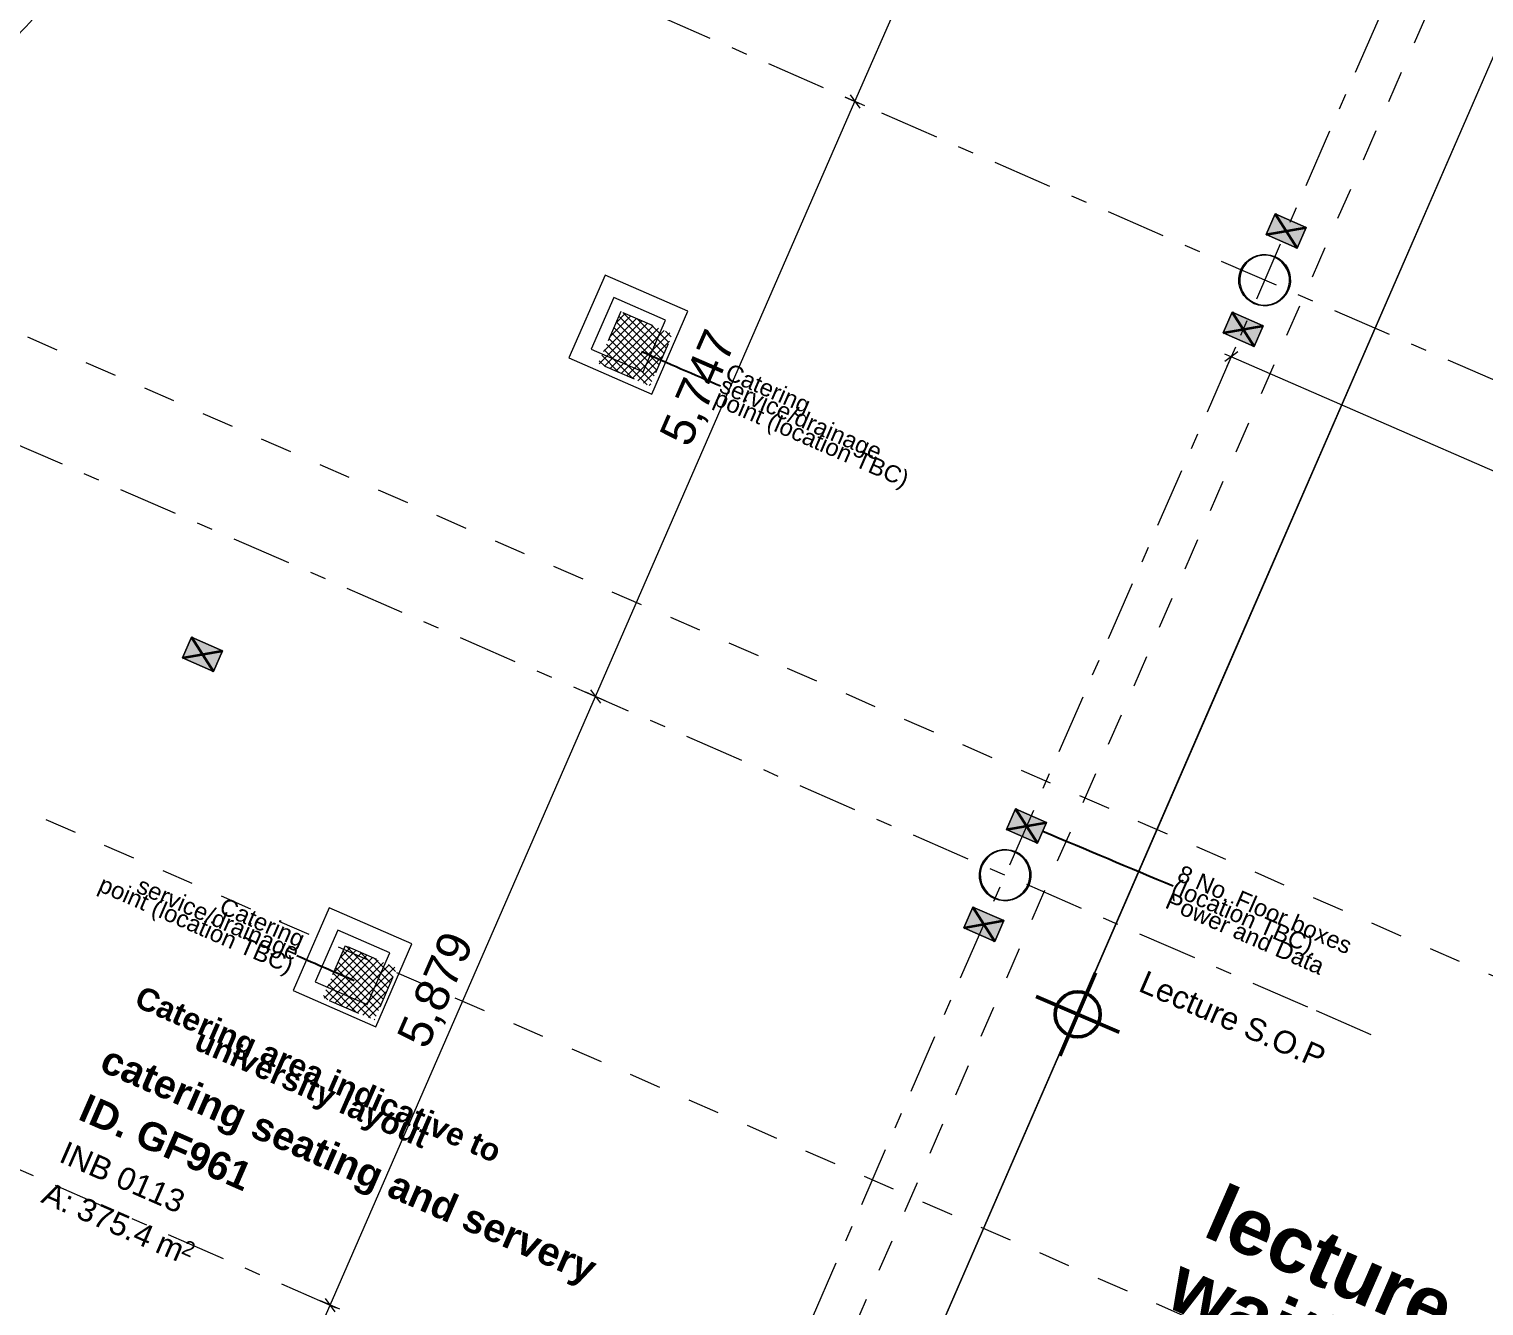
# Model space of a CAD drawing. Header units: millimetres. Extents: x -89663 to 74273, y -103666 to 18539.
# Drawn here: x -36067 to -23187, y -46364 to -35058 of the extents above; entities that cross this region are included whole.
import ezdxf
from ezdxf.enums import TextEntityAlignment as Align

# ---------------------------------------------------------------- set-up
doc = ezdxf.new("R2010")
doc.units = ezdxf.units.MM
doc.header["$MEASUREMENT"] = 0
doc.linetypes.add('Dashed', pattern=[564.444447, 282.222223, -282.222223])
doc.linetypes.add('Double Dashed', pattern=[1093.611073, 529.166651, -211.666656, 141.111112, -211.666656])
for name, color, linetype, lineweight in [('A-20-M_Floor_Slab_Pen_No__1', 7, 'Continuous', 13), ('A-20-M_Floor_Slab_Pen_No__6', 7, 'Continuous', 35), ('A-95-MC_Marker_Section_P2.Marker_Pen_No__1', 7, 'Continuous', 13), ('COLUMN.IFC Import_Pen_No__2', 8, 'Continuous', 15), ('New_A-20-M_Floor_Slab_Pen_No__89', 8, 'Continuous', 20), ('New_A-25-M_Curtain_Wall_Pen_No__1', 7, 'Continuous', 13), ('New_A-95-D_Dim_Grid.Dim_Pen_No__4', 7, 'Continuous', 20), ('New_A-95-P_Drawing_Pen_No__1', 7, 'Continuous', 13), ('New_A-95-P_Text_1_50_GA_Pen_No__1', 7, 'Continuous', 13), ('New_A-95-P_Text_1_50_GA_Pen_No__101', 252, 'Continuous', 15), ('New_A-95-P_Text_1_50_GA_Pen_No__85', 8, 'Continuous', 20), ('New_ArchiCAD Zone Stamps_Pen_No__6', 7, 'Continuous', 35)]:
    doc.layers.add(name, color=color, linetype=linetype, lineweight=lineweight)
for name, color, linetype in [('A-95-MC_Marker_Section_P2.Marker', 7, 'Continuous'), ('COLUMN.IFC Import', 7, 'Continuous'), ('New_A-05-M_Gross_Int_Circulation', 7, 'Continuous'), ('New_A-15-MG_Structural_Grid_Phase_2', 7, 'Continuous'), ('New_A-20-M_Floor_Slab', 7, 'Continuous'), ('New_A-20-M_Hard_Landscape', 7, 'Continuous'), ('New_A-25-M_Curtain_Wall', 7, 'Continuous'), ('New_A-95-D_Dim_Grid.Dim', 7, 'Continuous'), ('New_A-95-P_Drawing', 7, 'Continuous')]:
    doc.layers.add(name, color=color, linetype=linetype)
for name, color, linetype, lineweight, true_color in [('New_A-05-M_Gross_Int_Circulation_Pen_No__74', 7, 'Continuous', 20, 0x606060), ('New_A-15-MG_Structural_Grid_Phase_2_Pen_No__222', 7, 'Continuous', 13, 0x65af33), ('New_A-20-M_Hard_Landscape_Pen_No__53', 7, 'Continuous', 35, 0x444444), ('New_A-25-M_Curtain_Wall_Pen_No__144', 7, 'Continuous', 0, 0xc8c8c8), ('New_A-25-M_Curtain_Wall_Pen_No__165', 7, 'Continuous', 0, 0x006060), ('New_A-25-M_Curtain_Wall_Pen_No__27', 7, 'Continuous', 50, 0x2a2a2a), ('New_A-95-P_Drawing_Pen_No__25', 7, 'Continuous', 50, 0x2a2a2a), ('New_A-95-P_Text_1_50_GA_Pen_No__61', 7, 'Continuous', 20, 0x6a6a6a)]:
    doc.layers.add(name, color=color, linetype=linetype, lineweight=lineweight, true_color=true_color)
doc.styles.add('GENERATED_STYLE_1', font='')
doc.styles.add('GENERATED_STYLE_2', font='')
doc.styles.add('GENERATED_STYLE_3', font='')
doc.styles.add('GENERATED_STYLE_4', font='')
doc.styles.get('GENERATED_STYLE_1').set_extended_font_data('Arial', bold=True)
doc.styles.get('GENERATED_STYLE_2').set_extended_font_data('Swis721 BT', bold=True)
doc.styles.get('GENERATED_STYLE_3').set_extended_font_data('Arial')
doc.styles.get('GENERATED_STYLE_4').set_extended_font_data('Swis721 BT')
doc.dimstyles.new('GENERATED_STYLE__2', dxfattribs={"dimtxt": 300, "dimasz": 95, "dimexe": 0.18, "dimexo": 0, "dimgap": 0.09, "dimtad": 1, "dimdec": 0, "dimzin": 0, "dimdsep": 46, "dimtxsty": 'GENERATED_STYLE_4', "dimblk": 'ARROWHEAD_2', "dimblk1": 'ARROWHEAD_2', "dimblk2": 'ARROWHEAD_2', "dimcen": 0.09, "dimclrd": 7, "dimclre": 7, "dimclrt": 7, "dimadec": 0, "dimazin": 0, "dimtfac": 1, "dimtdec": 4, "dimtmove": 0, "dimatfit": 3, "dimfxl": 1, "dimtolj": 1, "dimtzin": 0, "dimarcsym": 0})
doc.dimstyles.new('GENERATED_STYLE__6', dxfattribs={"dimtxt": 0.18, "dimasz": 182.4, "dimexe": 0.18, "dimexo": 0.0625, "dimgap": 0.09, "dimtad": 0, "dimtih": 1, "dimtoh": 1, "dimdec": 4, "dimzin": 0, "dimdsep": 46, "dimcen": 0.09, "dimadec": 0, "dimazin": 0, "dimtfac": 1, "dimtdec": 4, "dimtmove": 0, "dimatfit": 3, "dimldrblk": 'ARROWHEAD_5', "dimfxl": 1, "dimtolj": 1, "dimtzin": 0, "dimarcsym": 0})
pattern_1 = [(45, (0, 0), (-35.35534, 35.35534), []), (135, (0, 0), (35.35534, 35.35534), [])]

# ---------------------------------------------------------------- blocks, each defined once
blk = doc.blocks.new('catering seating and servery_INB 0113_1_1', base_point=(-33684, -45972))
at = {"layer": 'New_A-05-M_Gross_Int_Circulation_Pen_No__74', "linetype": 'Continuous'}
blk.add_line((-29640, -50330), (-22253, -33346), dxfattribs=at)
blk.add_arc((-12875, -56512), 32205, 132.9939, 173.6055, dxfattribs=at)
at = {"layer": 'New_ArchiCAD Zone Stamps_Pen_No__6'}
for tag, height, style, p in [('ROOM_NAME', 250, 'GENERATED_STYLE_1', (-35356, -44046)), ('zoneNameLine2', 250, 'GENERATED_STYLE_1', (-35544, -44479)), ('ROOM_NUMBER', 200, 'GENERATED_STYLE_3', (-35733, -44899)), ('measuredAreaCode', 200, 'GENERATED_STYLE_3', (-35890, -45259)), ('DUMMY_649', 200, 'GENERATED_STYLE_3', (-35582, -45393)), ('DUMMY_650', 200, 'GENERATED_STYLE_3', (-34953, -45668)), ('DUMMY_651', 133, 'GENERATED_STYLE_3', (-34674, -45774))]:
    blk.add_attdef(tag, text='', height=height, rotation=336.4404, dxfattribs=dict(at, style=style)).set_placement(p, align=Align.TOP_LEFT)
blk = doc.blocks.new('Atrium South_INB 0152_2_1', base_point=(-20962, -37996))
at = {"layer": 'New_A-05-M_Gross_Int_Circulation_Pen_No__74', "linetype": 'Continuous'}
for p, q in [((-22253, -33346), (-25622, -41081)), ((-25622, -41081), (-29651, -50352))]:
    blk.add_line(p, q, dxfattribs=at)
at = {"layer": 'New_ArchiCAD Zone Stamps_Pen_No__6'}
for tag, height, style, p in [('ROOM_NAME', 250, 'GENERATED_STYLE_1', (-21498, -36566)), ('zoneNameLine2', 250, 'GENERATED_STYLE_1', (-21687, -36998)), ('ROOM_NUMBER', 200, 'GENERATED_STYLE_3', (-21875, -37419)), ('measuredAreaCode', 200, 'GENERATED_STYLE_3', (-22032, -37779)), ('DUMMY_649', 200, 'GENERATED_STYLE_3', (-21725, -37913)), ('DUMMY_650', 200, 'GENERATED_STYLE_3', (-21095, -38188)), ('DUMMY_651', 133, 'GENERATED_STYLE_3', (-20816, -38294))]:
    blk.add_attdef(tag, text='', height=height, rotation=336.4404, dxfattribs=dict(at, style=style)).set_placement(p, align=Align.TOP_LEFT)
blk = doc.blocks.new('Mesh_16_1', base_point=(-51572, -58964))
at = {"layer": 'New_A-20-M_Hard_Landscape_Pen_No__53', "linetype": 'Continuous', "flags": 128}
blk.add_lwpolyline([(-51572, -58964), (-45266, -58639, -0.034108), (-45058, -52905, -0.178607), (-35071, -32917), (-26070, -24532), (-21313, -26583), (-17527, -17989), (-18237, -17225), (-11233, -10707), (-10987, -10971), (402, -373), (-98, -155), (17122, 15869), (10988, 18539), (-39259, -28204, 0.179729), (-51322, -52209, 0.048754)], format="xyb", close=True, dxfattribs=at)
blk = doc.blocks.new('Slab_46_1', base_point=(-44734, -52925))
at = {"layer": 'New_A-20-M_Floor_Slab_Pen_No__89', "linetype": 'Continuous', "flags": 128}
blk.add_lwpolyline([(-44734, -52925), (-44734, -52925, -0.179811), (-34721, -33028), (-34722, -33027), (-25960, -24873), (-20982, -27044), (-17010, -17935), (-17703, -17189), (-11223, -11159), (-10853, -11556), (-2919, -4173), (921, -600), (3259, -1619), (2636, -2196), (2144, -3324), (-4596, -18783), (-10337, -31948), (-13252, -30677), (-20095, -46371, -0.415568), (-30017, -50196), (-38342, -69288, -0.234037), (-41521, -64901, -0.022084), (-42147, -60901), (-44896, -59707, -0.043731)], format="xyb", close=True, dxfattribs=at)
blk = doc.blocks.new('Curtain Wall_6_1')
at = {"layer": 'New_A-25-M_Curtain_Wall_Pen_No__144', "linetype": 'Continuous'}
for points in [[(-35138, -32553), (-35174, -32588), (-34831, -32940), (-34795, -32905)], [(-36233, -33618), (-36268, -33653), (-35917, -33998), (-35882, -33962)], [(-37282, -34738), (-37315, -34775), (-36948, -35103), (-36915, -35066)], [(-38277, -35907), (-38309, -35945), (-37927, -36255), (-37895, -36216)], [(-39216, -37121), (-39246, -37161), (-38850, -37452), (-38820, -37412)], [(-40097, -38378), (-40125, -38419), (-39715, -38692), (-39688, -38650)], [(-40918, -39675), (-40944, -39718), (-40522, -39970), (-40496, -39928)], [(-41677, -41009), (-41700, -41053), (-41267, -41286), (-41243, -41242)], [(-42372, -42377), (-42393, -42423), (-41949, -42635), (-41928, -42590)], [(-43002, -43777), (-43021, -43823), (-42567, -44014), (-42548, -43968)], [(-43565, -45205), (-43582, -45252), (-43120, -45421), (-43103, -45374)], [(-44060, -46658), (-44075, -46705), (-43606, -46853), (-43591, -46805)], [(-44486, -48132), (-44499, -48181), (-44023, -48306), (-44011, -48257)], [(-44843, -49625), (-44853, -49674), (-44372, -49777), (-44362, -49728)], [(-45129, -51133), (-45137, -51183), (-44651, -51262), (-44643, -51213)], [(-45343, -52653), (-45349, -52702), (-44860, -52760), (-44854, -52710)], [(-45478, -54086), (-45483, -54136), (-44993, -54182), (-44989, -54132)]]:
    blk.add_hatch(color=256, dxfattribs=at).paths.add_polyline_path(points)
at = {"layer": 'New_A-25-M_Curtain_Wall_Pen_No__165', "linetype": 'Continuous', "lineweight": 0, "true_color": 0x001818}
for points in [[(-34954, -32792), (-36029, -33838), (-36006, -33861), (-34932, -32815)], [(-36043, -33853), (-37068, -34949), (-37044, -34971), (-36020, -33875)], [(-37082, -34964), (-38053, -36107), (-38029, -36128), (-37057, -34985)], [(-38066, -36123), (-38983, -37310), (-38958, -37330), (-38041, -36143)], [(-38995, -37327), (-39855, -38556), (-39829, -38574), (-38969, -37345)], [(-39867, -38573), (-40668, -39842), (-40641, -39859), (-39840, -38590)], [(-40679, -39859), (-41419, -41164), (-41391, -41180), (-40651, -39875)], [(-41429, -41182), (-42107, -42520), (-42079, -42535), (-41400, -41197)], [(-42116, -42539), (-42730, -43907), (-42701, -43920), (-42087, -42552)], [(-42739, -43926), (-43288, -45322), (-43258, -45334), (-42709, -43938)], [(-43295, -45342), (-43778, -46762), (-43748, -46772), (-43265, -45352)], [(-43784, -46781), (-44200, -48223), (-44169, -48232), (-43753, -46790)], [(-44205, -48243), (-44552, -49702), (-44521, -49709), (-44174, -48250)], [(-44557, -49722), (-44835, -51196), (-44803, -51202), (-44525, -49728)], [(-44838, -51217), (-45047, -52702), (-45015, -52707), (-44806, -51221)], [(-45049, -52723), (-45181, -54129), (-45149, -54132), (-45017, -52726)]]:
    blk.add_hatch(color=168, dxfattribs=at).paths.add_polyline_path(points)
at = {"layer": 'New_A-25-M_Curtain_Wall_Pen_No__1', "linetype": 'Continuous'}
for p, q in [((-34954, -32792), (-36029, -33838)), ((-36006, -33861), (-34932, -32815)), ((-34932, -32815), (-34954, -32792)), ((-36043, -33853), (-37068, -34949)), ((-36020, -33875), (-36043, -33853)), ((-36029, -33838), (-36006, -33861)), ((-37044, -34971), (-36020, -33875)), ((-37082, -34964), (-38053, -36107)), ((-38029, -36128), (-37057, -34985)), ((-37057, -34985), (-37082, -34964)), ((-37068, -34949), (-37044, -34971)), ((-38066, -36123), (-38983, -37310)), ((-38958, -37330), (-38041, -36143)), ((-38041, -36143), (-38066, -36123)), ((-38053, -36107), (-38029, -36128)), ((-38995, -37327), (-39855, -38556)), ((-39829, -38574), (-38969, -37345)), ((-38969, -37345), (-38995, -37327)), ((-38983, -37310), (-38958, -37330)), ((-39867, -38573), (-40668, -39842)), ((-40641, -39859), (-39840, -38590)), ((-39840, -38590), (-39867, -38573)), ((-39855, -38556), (-39829, -38574)), ((-40679, -39859), (-41419, -41164)), ((-41391, -41180), (-40651, -39875)), ((-40651, -39875), (-40679, -39859)), ((-40668, -39842), (-40641, -39859)), ((-41429, -41182), (-42107, -42520)), ((-42079, -42535), (-41400, -41197)), ((-41400, -41197), (-41429, -41182)), ((-41419, -41164), (-41391, -41180)), ((-42116, -42539), (-42730, -43907)), ((-42701, -43920), (-42087, -42552)), ((-42087, -42552), (-42116, -42539)), ((-42107, -42520), (-42079, -42535)), ((-42730, -43907), (-42701, -43920)), ((-42739, -43926), (-43288, -45322)), ((-43258, -45334), (-42709, -43938)), ((-42709, -43938), (-42739, -43926)), ((-43288, -45322), (-43258, -45334)), ((-43295, -45342), (-43778, -46762)), ((-43748, -46772), (-43265, -45352)), ((-43265, -45352), (-43295, -45342)), ((-43784, -46781), (-44200, -48223)), ((-44169, -48232), (-43753, -46790)), ((-43753, -46790), (-43784, -46781)), ((-43778, -46762), (-43748, -46772)), ((-44205, -48243), (-44552, -49702)), ((-44521, -49709), (-44174, -48250)), ((-44174, -48250), (-44205, -48243)), ((-44200, -48223), (-44169, -48232)), ((-44552, -49702), (-44521, -49709)), ((-44557, -49722), (-44835, -51196)), ((-44803, -51202), (-44525, -49728)), ((-44525, -49728), (-44557, -49722)), ((-44838, -51217), (-45047, -52702)), ((-45015, -52707), (-44806, -51221)), ((-44806, -51221), (-44838, -51217)), ((-44835, -51196), (-44803, -51202)), ((-45049, -52723), (-45181, -54129)), ((-45149, -54132), (-45017, -52726)), ((-45017, -52726), (-45049, -52723)), ((-45047, -52702), (-45015, -52707)), ((-45181, -54129), (-45149, -54132))]:
    blk.add_line(p, q, dxfattribs=at)
at = {"layer": 'New_A-25-M_Curtain_Wall_Pen_No__27', "linetype": 'Continuous'}
for p, q in [((-35138, -32553), (-35174, -32588)), ((-34795, -32905), (-35138, -32553)), ((-35174, -32588), (-34831, -32940)), ((-34831, -32940), (-34795, -32905)), ((-36233, -33618), (-36268, -33653)), ((-36268, -33653), (-35917, -33998)), ((-35882, -33962), (-36233, -33618)), ((-35917, -33998), (-35882, -33962)), ((-37282, -34738), (-37315, -34775)), ((-36915, -35066), (-37282, -34738)), ((-37315, -34775), (-36948, -35103)), ((-36948, -35103), (-36915, -35066)), ((-38277, -35907), (-38309, -35945)), ((-37895, -36216), (-38277, -35907)), ((-38309, -35945), (-37927, -36255)), ((-37927, -36255), (-37895, -36216)), ((-39216, -37121), (-39246, -37161)), ((-39246, -37161), (-38850, -37452)), ((-38820, -37412), (-39216, -37121)), ((-38850, -37452), (-38820, -37412)), ((-40097, -38378), (-40125, -38419)), ((-39688, -38650), (-40097, -38378)), ((-40125, -38419), (-39715, -38692)), ((-39715, -38692), (-39688, -38650)), ((-40918, -39675), (-40944, -39718)), ((-40944, -39718), (-40522, -39970)), ((-40496, -39928), (-40918, -39675)), ((-40522, -39970), (-40496, -39928)), ((-41677, -41009), (-41700, -41053)), ((-41700, -41053), (-41267, -41286)), ((-41243, -41242), (-41677, -41009)), ((-41267, -41286), (-41243, -41242)), ((-42372, -42377), (-42393, -42423)), ((-42393, -42423), (-41949, -42635)), ((-41928, -42590), (-42372, -42377)), ((-41949, -42635), (-41928, -42590)), ((-43002, -43777), (-43021, -43823)), ((-42548, -43968), (-43002, -43777)), ((-43021, -43823), (-42567, -44014)), ((-42567, -44014), (-42548, -43968)), ((-43565, -45205), (-43582, -45252)), ((-43103, -45374), (-43565, -45205)), ((-43582, -45252), (-43120, -45421)), ((-43120, -45421), (-43103, -45374)), ((-44060, -46658), (-44075, -46705)), ((-44075, -46705), (-43606, -46853)), ((-43591, -46805), (-44060, -46658)), ((-43606, -46853), (-43591, -46805)), ((-44486, -48132), (-44499, -48181)), ((-44011, -48257), (-44486, -48132)), ((-44499, -48181), (-44023, -48306)), ((-44023, -48306), (-44011, -48257)), ((-44843, -49625), (-44853, -49674)), ((-44853, -49674), (-44372, -49777)), ((-44362, -49728), (-44843, -49625)), ((-44372, -49777), (-44362, -49728)), ((-45129, -51133), (-45137, -51183)), ((-45137, -51183), (-44651, -51262)), ((-44643, -51213), (-45129, -51133)), ((-44651, -51262), (-44643, -51213)), ((-45343, -52653), (-45349, -52702)), ((-44854, -52710), (-45343, -52653)), ((-45349, -52702), (-44860, -52760)), ((-44860, -52760), (-44854, -52710)), ((-45478, -54086), (-45483, -54136)), ((-44989, -54132), (-45478, -54086)), ((-45483, -54136), (-44993, -54182)), ((-44993, -54182), (-44989, -54132))]:
    blk.add_line(p, q, dxfattribs=at)
blk = doc.blocks.new('Standard grid marker_4')
at = {"layer": 'New_A-15-MG_Structural_Grid_Phase_2_Pen_No__222', "linetype": 'Double Dashed'}
blk.add_line((705, 0), (20649, 0), dxfattribs=at)
at = {"layer": 'New_A-15-MG_Structural_Grid_Phase_2_Pen_No__222', "style": 'GENERATED_STYLE_4'}
blk.add_attdef('AC_MarkerText_1', text='', height=350, rotation=360, dxfattribs=at).set_placement((-500, 34), align=Align.MIDDLE_CENTER)
blk = doc.blocks.new('Standard grid marker_5')
at = {"layer": 'New_A-15-MG_Structural_Grid_Phase_2_Pen_No__222', "linetype": 'Double Dashed'}
for p, q in [((705, 0), (17720, 0)), ((17720, 0), (18425, 0))]:
    blk.add_line(p, q, dxfattribs=at)
at = {"layer": 'New_A-15-MG_Structural_Grid_Phase_2_Pen_No__222', "style": 'GENERATED_STYLE_4'}
blk.add_attdef('AC_MarkerText_1', text='', height=350, rotation=360, dxfattribs=at).set_placement((-500, 43), align=Align.MIDDLE_CENTER)
blk = doc.blocks.new('Standard grid marker_22')
at = {"layer": 'New_A-15-MG_Structural_Grid_Phase_2_Pen_No__222', "linetype": 'Double Dashed'}
blk.add_arc((0, 0), 31507, 0, 43.0295, dxfattribs=at)
blk = doc.blocks.new('Column 137')
at = {"layer": 'COLUMN.IFC Import_Pen_No__2', "linetype": 'Continuous'}
for p, q in [((-197.887, 114.25), (-175.041, 146.877)), ((-168.913, 141.735), (-190.959, 110.25)), ((-175.041, 146.877), (-146.877, 175.041)), ((-141.735, 168.913), (-168.913, 141.735)), ((-146.877, 175.041), (-114.25, 197.887)), ((-110.25, 190.959), (-141.735, 168.913)), ((-114.25, 197.887), (-78.152, 214.72)), ((-75.415, 207.202), (-110.25, 190.959)), ((-78.152, 214.72), (-39.679, 225.029)), ((-38.289, 217.15), (-75.415, 207.202)), ((-39.679, 225.029), (0, 228.5)), ((0, 220.5), (-38.289, 217.15)), ((0, 228.5), (39.679, 225.029)), ((38.289, 217.15), (0, 220.5)), ((75.415, 207.202), (38.289, 217.15)), ((39.679, 225.029), (78.152, 214.72)), ((110.25, 190.959), (75.415, 207.202)), ((78.152, 214.72), (114.25, 197.887)), ((141.735, 168.913), (110.25, 190.959)), ((114.25, 197.887), (146.877, 175.041)), ((168.913, 141.735), (141.735, 168.913)), ((146.877, 175.041), (175.041, 146.877)), ((190.959, 110.25), (168.913, 141.735)), ((175.041, 146.877), (197.887, 114.25)), ((-228.5, 0), (-225.029, 39.679)), ((-225.029, 39.679), (-214.72, 78.152)), ((-217.15, 38.289), (-220.5, 0)), ((-207.202, 75.415), (-217.15, 38.289)), ((-214.72, 78.152), (-197.887, 114.25)), ((-190.959, 110.25), (-207.202, 75.415)), ((207.202, 75.415), (190.959, 110.25)), ((197.887, 114.25), (214.72, 78.152)), ((217.15, 38.289), (207.202, 75.415)), ((214.72, 78.152), (225.029, 39.679)), ((220.5, 0), (217.15, 38.289)), ((217.15, -38.289), (220.5, 0)), ((225.029, 39.679), (228.5, 0)), ((228.5, 0), (225.029, -39.679)), ((-225.029, -39.679), (-228.5, 0)), ((-214.72, -78.152), (-225.029, -39.679)), ((-220.5, 0), (-217.15, -38.289)), ((-217.15, -38.289), (-207.202, -75.415)), ((-197.887, -114.25), (-214.72, -78.152)), ((-207.202, -75.415), (-190.959, -110.25)), ((-175.041, -146.877), (-197.887, -114.25)), ((-190.959, -110.25), (-168.913, -141.735)), ((168.913, -141.735), (190.959, -110.25)), ((197.887, -114.25), (175.041, -146.877)), ((190.959, -110.25), (207.202, -75.415)), ((214.72, -78.152), (197.887, -114.25)), ((207.202, -75.415), (217.15, -38.289)), ((225.029, -39.679), (214.72, -78.152)), ((-146.877, -175.041), (-175.041, -146.877)), ((-168.913, -141.735), (-141.735, -168.913)), ((-114.25, -197.887), (-146.877, -175.041)), ((-141.735, -168.913), (-110.25, -190.959)), ((-78.152, -214.72), (-114.25, -197.887)), ((-110.25, -190.959), (-75.415, -207.202)), ((-39.679, -225.029), (-78.152, -214.72)), ((-75.415, -207.202), (-38.289, -217.15)), ((0, -228.5), (-39.679, -225.029)), ((-38.289, -217.15), (0, -220.5)), ((0, -220.5), (38.289, -217.15)), ((39.679, -225.029), (0, -228.5)), ((38.289, -217.15), (75.415, -207.202)), ((78.152, -214.72), (39.679, -225.029)), ((75.415, -207.202), (110.25, -190.959)), ((114.25, -197.887), (78.152, -214.72)), ((110.25, -190.959), (141.735, -168.913)), ((146.877, -175.041), (114.25, -197.887)), ((141.735, -168.913), (168.913, -141.735)), ((175.041, -146.877), (146.877, -175.041))]:
    blk.add_line(p, q, dxfattribs=at)
blk = doc.blocks.new('Column 166')
at = {"layer": 'COLUMN.IFC Import_Pen_No__2', "linetype": 'Continuous'}
for p, q in [((-197.887, 114.25), (-175.041, 146.877)), ((-168.913, 141.735), (-190.959, 110.25)), ((-175.041, 146.877), (-146.877, 175.041)), ((-141.735, 168.913), (-168.913, 141.735)), ((-146.877, 175.041), (-114.25, 197.887)), ((-110.25, 190.959), (-141.735, 168.913)), ((-114.25, 197.887), (-78.152, 214.72)), ((-75.415, 207.202), (-110.25, 190.959)), ((-78.152, 214.72), (-39.679, 225.029)), ((-38.289, 217.15), (-75.415, 207.202)), ((-39.679, 225.029), (0, 228.5)), ((0, 220.5), (-38.289, 217.15)), ((0, 228.5), (39.679, 225.029)), ((38.289, 217.15), (0, 220.5)), ((75.415, 207.202), (38.289, 217.15)), ((39.679, 225.029), (78.152, 214.72)), ((110.25, 190.959), (75.415, 207.202)), ((78.152, 214.72), (114.25, 197.887)), ((141.735, 168.913), (110.25, 190.959)), ((114.25, 197.887), (146.877, 175.041)), ((168.913, 141.735), (141.735, 168.913)), ((146.877, 175.041), (175.041, 146.877)), ((190.959, 110.25), (168.913, 141.735)), ((175.041, 146.877), (197.887, 114.25)), ((-228.5, 0), (-225.029, 39.679)), ((-225.029, 39.679), (-214.72, 78.152)), ((-217.15, 38.289), (-220.5, 0)), ((-207.202, 75.415), (-217.15, 38.289)), ((-214.72, 78.152), (-197.887, 114.25)), ((-190.959, 110.25), (-207.202, 75.415)), ((207.202, 75.415), (190.959, 110.25)), ((197.887, 114.25), (214.72, 78.152)), ((217.15, 38.289), (207.202, 75.415)), ((214.72, 78.152), (225.029, 39.679)), ((220.5, 0), (217.15, 38.289)), ((217.15, -38.289), (220.5, 0)), ((225.029, 39.679), (228.5, 0)), ((228.5, 0), (225.029, -39.679)), ((-225.029, -39.679), (-228.5, 0)), ((-214.72, -78.152), (-225.029, -39.679)), ((-220.5, 0), (-217.15, -38.289)), ((-217.15, -38.289), (-207.202, -75.415)), ((-197.887, -114.25), (-214.72, -78.152)), ((-207.202, -75.415), (-190.959, -110.25)), ((-175.041, -146.877), (-197.887, -114.25)), ((-190.959, -110.25), (-168.913, -141.735)), ((168.913, -141.735), (190.959, -110.25)), ((197.887, -114.25), (175.041, -146.877)), ((190.959, -110.25), (207.202, -75.415)), ((214.72, -78.152), (197.887, -114.25)), ((207.202, -75.415), (217.15, -38.289)), ((225.029, -39.679), (214.72, -78.152)), ((-146.877, -175.041), (-175.041, -146.877)), ((-168.913, -141.735), (-141.735, -168.913)), ((-114.25, -197.887), (-146.877, -175.041)), ((-141.735, -168.913), (-110.25, -190.959)), ((-78.152, -214.72), (-114.25, -197.887)), ((-110.25, -190.959), (-75.415, -207.202)), ((-39.679, -225.029), (-78.152, -214.72)), ((-75.415, -207.202), (-38.289, -217.15)), ((0, -228.5), (-39.679, -225.029)), ((-38.289, -217.15), (0, -220.5)), ((0, -220.5), (38.289, -217.15)), ((39.679, -225.029), (0, -228.5)), ((38.289, -217.15), (75.415, -207.202)), ((78.152, -214.72), (39.679, -225.029)), ((75.415, -207.202), (110.25, -190.959)), ((114.25, -197.887), (78.152, -214.72)), ((110.25, -190.959), (141.735, -168.913)), ((146.877, -175.041), (114.25, -197.887)), ((141.735, -168.913), (168.913, -141.735)), ((175.041, -146.877), (146.877, -175.041))]:
    blk.add_line(p, q, dxfattribs=at)
blk = doc.blocks.new('*D1288')
at = {"layer": 'New_A-95-D_Dim_Grid.Dim_Pen_No__4', "linetype": 'Continuous'}
for p, q in [((-35767, -51781), (-33402, -46357)), ((-35681, -51818), (-35853, -51743)), ((-35810, -51723), (-35724, -51839)), ((-38032, -56974), (-35767, -51781)), ((-38074, -56916), (-37989, -57033))]:
    blk.add_line(p, q, dxfattribs=at)
at = {"layer": 'New_A-95-D_Dim_Grid.Dim_Pen_No__4', "insert": (-37166, -54839), "char_height": 300, "attachment_point": 7, "rotation": 66.4404, "style": 'GENERATED_STYLE_4'}
blk.add_mtext('\\A1;{\\fSwis721 BT|b0|i0|c0|p34;5,666}', dxfattribs=at)
blk = doc.blocks.new('ARROWHEAD_2')
at = {"color": 0, "linetype": 'Continuous', "lineweight": 0}
for p, q in [((0, 0), (-1, 0)), ((-0.38, -0.66), (0.38, 0.66))]:
    blk.add_line(p, q, dxfattribs=at)
blk = doc.blocks.new('*D1289')
at = {"layer": 'New_A-95-D_Dim_Grid.Dim_Pen_No__4', "linetype": 'Continuous'}
for p, q in [((-35767, -51781), (-33402, -46357)), ((-33445, -46299), (-33359, -46415)), ((-35810, -51723), (-35724, -51839))]:
    blk.add_line(p, q, dxfattribs=at)
at = {"layer": 'New_A-95-D_Dim_Grid.Dim_Pen_No__4', "insert": (-34851, -49530), "char_height": 300, "attachment_point": 7, "rotation": 66.4404, "style": 'GENERATED_STYLE_4'}
blk.add_mtext('\\A1;{\\fSwis721 BT|b0|i0|c0|p34;5,917}', dxfattribs=at)
blk = doc.blocks.new('*D1290')
at = {"layer": 'New_A-95-D_Dim_Grid.Dim_Pen_No__4', "linetype": 'Continuous'}
for p, q in [((-31095, -40910), (-31009, -41026)), ((-33402, -46357), (-31052, -40968)), ((-35767, -51781), (-33402, -46357)), ((-33316, -46394), (-33488, -46319)), ((-33445, -46299), (-33359, -46415))]:
    blk.add_line(p, q, dxfattribs=at)
at = {"layer": 'New_A-95-D_Dim_Grid.Dim_Pen_No__4', "insert": (-32494, -44124), "char_height": 300, "attachment_point": 7, "rotation": 66.4404, "style": 'GENERATED_STYLE_4'}
blk.add_mtext('\\A1;{\\fSwis721 BT|b0|i0|c0|p34;5,879}', dxfattribs=at)
blk = doc.blocks.new('*D1291')
at = {"layer": 'New_A-95-D_Dim_Grid.Dim_Pen_No__4', "linetype": 'Continuous'}
for p, q in [((-28669, -35737), (-28841, -35662)), ((-28797, -35641), (-28712, -35757)), ((-31052, -40968), (-28755, -35699)), ((-30966, -41005), (-31138, -40930)), ((-31095, -40910), (-31009, -41026)), ((-33402, -46357), (-31052, -40968))]:
    blk.add_line(p, q, dxfattribs=at)
at = {"layer": 'New_A-95-D_Dim_Grid.Dim_Pen_No__4', "insert": (-30170, -38795), "char_height": 300, "attachment_point": 7, "rotation": 66.4404, "style": 'GENERATED_STYLE_4'}
blk.add_mtext('\\A1;{\\fSwis721 BT|b0|i0|c0|p34;5,747}', dxfattribs=at)
blk = doc.blocks.new('*D1292')
at = {"layer": 'New_A-95-D_Dim_Grid.Dim_Pen_No__4', "linetype": 'Continuous'}
for p, q in [((-26555, -30655), (-24518, -25983)), ((-26469, -30693), (-26641, -30618)), ((-26598, -30597), (-26512, -30713)), ((-28755, -35699), (-26555, -30655)), ((-28797, -35641), (-28712, -35757))]:
    blk.add_line(p, q, dxfattribs=at)
at = {"layer": 'New_A-95-D_Dim_Grid.Dim_Pen_No__4', "insert": (-27922, -33639), "char_height": 300, "attachment_point": 7, "rotation": 66.4404, "style": 'GENERATED_STYLE_4'}
blk.add_mtext('\\A1;{\\fSwis721 BT|b0|i0|c0|p34;5,503}', dxfattribs=at)
blk = doc.blocks.new('Level Dimension_2_1', base_point=(-26784, -43782))
at = {"layer": 'New_A-95-P_Drawing_Pen_No__25', "linetype": 'Continuous'}
for p, q in [((-26942, -44149), (-26625, -43415)), ((-27151, -43623), (-26416, -43941))]:
    blk.add_line(p, q, dxfattribs=at)
blk.add_circle((-26784, -43782), 200, dxfattribs=at)
at = {"layer": 'New_A-95-P_Drawing_Pen_No__1', "insert": (-26258, -43574), "char_height": 200, "attachment_point": 7, "rotation": 336.6033, "style": 'GENERATED_STYLE_3'}
blk.add_mtext('\\A1;{\\fArial|b0|i0|c0|p34;Lecture S.O.P}', dxfattribs=at)
blk = doc.blocks.new('ARROWHEAD_5')
at = {"color": 0, "linetype": 'Continuous', "lineweight": 0}
blk.add_line((0, 0), (-1, 0), dxfattribs=at)
blk.add_solid([(-1, 0.2679), (0, 0), (-1, -0.2679), (-1, 0.2679)], dxfattribs=at)
blk = doc.blocks.new('Standard grid marker_30')
at = {"layer": 'New_A-15-MG_Structural_Grid_Phase_2_Pen_No__222', "linetype": 'Double Dashed'}
blk.add_line((1317, 0), (57055, 0), dxfattribs=at)
at = {"layer": 'New_A-15-MG_Structural_Grid_Phase_2_Pen_No__222', "style": 'GENERATED_STYLE_4'}
for tag, p in [('AC_MarkerText_1_0', (-500, 43)), ('AC_MarkerText_1_1', (58871, 43))]:
    blk.add_attdef(tag, text='', height=350, rotation=180, dxfattribs=at).set_placement(p, align=Align.MIDDLE_CENTER)
blk = doc.blocks.new('Standard grid marker_36')
at = {"layer": 'New_A-15-MG_Structural_Grid_Phase_2_Pen_No__222', "linetype": 'Double Dashed'}
blk.add_line((18746, 0), (0, 0), dxfattribs=at)
at = {"layer": 'New_A-15-MG_Structural_Grid_Phase_2_Pen_No__222', "style": 'GENERATED_STYLE_4'}
for tag, p in [('AC_MarkerText_1_0', (-500, 41)), ('AC_MarkerText_1_1', (58742, 41))]:
    blk.add_attdef(tag, text='', height=350, rotation=270, dxfattribs=at).set_placement(p, align=Align.MIDDLE_CENTER)
blk = doc.blocks.new('*D1380')
at = {"layer": 'New_A-95-D_Dim_Grid.Dim_Pen_No__4', "linetype": 'Continuous'}
for p, q in [((-17690, -41332), (-25424, -37959)), ((-17749, -41374), (-17632, -41289)), ((-17653, -41246), (-17728, -41418)), ((-11710, -43939), (-17690, -41332)), ((-11768, -43982), (-11652, -43896))]:
    blk.add_line(p, q, dxfattribs=at)
at = {"layer": 'New_A-95-D_Dim_Grid.Dim_Pen_No__4', "insert": (-15162, -42369), "char_height": 300, "attachment_point": 7, "rotation": 336.4404, "style": 'GENERATED_STYLE_4'}
blk.add_mtext('\\A1;{\\fSwis721 BT|b0|i0|c0|p34;6,524}', dxfattribs=at)
blk = doc.blocks.new('*D1381')
at = {"layer": 'New_A-95-D_Dim_Grid.Dim_Pen_No__4', "linetype": 'Continuous'}
for p, q in [((-25366, -37917), (-25482, -38002)), ((-25424, -37959), (-25480, -37935)), ((-25387, -37873), (-25462, -38045)), ((-17690, -41332), (-25424, -37959)), ((-17749, -41374), (-17632, -41289))]:
    blk.add_line(p, q, dxfattribs=at)
at = {"layer": 'New_A-95-D_Dim_Grid.Dim_Pen_No__4', "insert": (-22019, -39379), "char_height": 300, "attachment_point": 7, "rotation": 336.4404, "style": 'GENERATED_STYLE_4'}
blk.add_mtext('\\A1;{\\fSwis721 BT|b0|i0|c0|p34;8,437}', dxfattribs=at)
blk = doc.blocks.new('Cutting Plane_5_1', base_point=(10470, -62287))
at = {"layer": 'A-95-MC_Marker_Section_P2.Marker_Pen_No__1', "linetype": 'Dashed'}
blk.add_line((3665, -59319), (-44301, -38404), dxfattribs=at)
blk = doc.blocks.new('Cutting Plane_6_1', base_point=(-15692, -10946))
at = {"layer": 'A-95-MC_Marker_Section_P2.Marker_Pen_No__1', "linetype": 'Dashed'}
blk.add_line((-20308, -27164), (-38549, -68998), dxfattribs=at)
blk = doc.blocks.new('Cutting Plane_7_1', base_point=(12010, -58755))
at = {"layer": 'A-95-MC_Marker_Section_P2.Marker_Pen_No__1', "linetype": 'Dashed'}
blk.add_line((11781, -58655), (-40955, -35660), dxfattribs=at)

msp = doc.modelspace()

# ---------------------------------------------------------------- hatches: boundary and pattern name
at = {"layer": 'New_A-95-P_Text_1_50_GA_Pen_No__101', "linetype": 'Continuous', "lineweight": 0, "true_color": 0x727272}
for points in [[(-25035.9, -36693.9), (-24760.9, -36813.8), (-24840.8, -36997.1), (-25115.8, -36877.2)], [(-25495.3, -37747.6), (-25220.4, -37867.5), (-25140.4, -37684.2), (-25415.4, -37564.2)], [(-34629.7, -40441.9), (-34354.7, -40561.8), (-34434.7, -40745.1), (-34709.7, -40625.2)], [(-27333.1, -41962.1), (-27058.1, -42082), (-27138, -42265.3), (-27413, -42145.4)], [(-27792.5, -43015.8), (-27517.6, -43135.7), (-27437.6, -42952.4), (-27712.6, -42832.5)]]:
    msp.add_hatch(color=8, dxfattribs=at).paths.add_polyline_path(points)
at = {"layer": 'New_A-95-P_Text_1_50_GA_Pen_No__61', "linetype": 'Continuous'}
h = msp.add_hatch(dxfattribs=at)
h.set_pattern_fill('Grid_5x5_Diagonal_0001', color=256, style=0, pattern_type=2)
h.set_pattern_definition(pattern_1)
h.paths.add_polyline_path([(-30828.6, -37559.3), (-31028.4, -38017.6), (-30570.1, -38217.4), (-30370.2, -37759.1)])
h = msp.add_hatch(dxfattribs=at)
h.set_pattern_fill('Grid_5x5_Diagonal_0001', color=256, style=0, pattern_type=2)
h.set_pattern_definition(pattern_1)
h.paths.add_polyline_path([(-33268.3, -43174.4), (-33468.2, -43632.7), (-33009.9, -43832.6), (-32810, -43374.3)])

# ---------------------------------------------------------------- linework, layer by layer
at = {"layer": 'A-20-M_Floor_Slab_Pen_No__1', "linetype": 'Continuous', "flags": 128}
for points in [[(-25115.8, -36877.2), (-24840.8, -36997.1), (-24760.9, -36813.8), (-25035.9, -36693.9)], [(-31287, -37969.8), (-30553.7, -38289.5), (-30233.9, -37556.2), (-30967.2, -37236.5)], [(-31089.5, -37892.2), (-30631.2, -38092.1), (-30431.4, -37633.8), (-30889.7, -37433.9)], [(-25415.4, -37564.2), (-25140.4, -37684.2), (-25220.4, -37867.5), (-25495.3, -37747.6)], [(-34709.7, -40625.2), (-34434.7, -40745.1), (-34354.7, -40561.8), (-34629.7, -40441.9)], [(-27413, -42145.4), (-27138, -42265.3), (-27058.1, -42082), (-27333.1, -41962.1)], [(-33730, -43572.4), (-32996.7, -43892.2), (-32677, -43158.9), (-33410.3, -42839.1)], [(-27712.6, -42832.5), (-27437.6, -42952.4), (-27517.6, -43135.7), (-27792.5, -43015.8)], [(-33532.6, -43494.9), (-33074.3, -43694.8), (-32874.4, -43236.4), (-33332.7, -43036.6)]]:
    msp.add_lwpolyline(points, close=True, dxfattribs=at)
at = {"layer": 'A-20-M_Floor_Slab_Pen_No__6', "linetype": 'Continuous'}
for p, q in [((-24840.8, -36997.1), (-25035.9, -36693.9)), ((-25115.8, -36877.2), (-24760.9, -36813.8)), ((-25220.4, -37867.5), (-25415.4, -37564.2)), ((-25495.3, -37747.6), (-25140.4, -37684.2)), ((-34434.7, -40745.1), (-34629.7, -40441.9)), ((-34709.7, -40625.2), (-34354.7, -40561.8)), ((-27138, -42265.3), (-27333.1, -41962.1)), ((-27413, -42145.4), (-27058.1, -42082)), ((-27517.6, -43135.7), (-27712.6, -42832.5)), ((-27792.5, -43015.8), (-27437.6, -42952.4))]:
    msp.add_line(p, q, dxfattribs=at)
at = {"layer": 'New_A-95-P_Text_1_50_GA_Pen_No__1', "linetype": 'Continuous', "flags": 128}
for points in [[(-25035.9, -36693.9), (-24760.9, -36813.8), (-24840.8, -36997.1), (-25115.8, -36877.2)], [(-25495.3, -37747.6), (-25220.4, -37867.5), (-25140.4, -37684.2), (-25415.4, -37564.2)], [(-34629.7, -40441.9), (-34354.7, -40561.8), (-34434.7, -40745.1), (-34709.7, -40625.2)], [(-27333.1, -41962.1), (-27058.1, -42082), (-27138, -42265.3), (-27413, -42145.4)], [(-27792.5, -43015.8), (-27517.6, -43135.7), (-27437.6, -42952.4), (-27712.6, -42832.5)]]:
    msp.add_lwpolyline(points, close=True, dxfattribs=at)
at = {"layer": 'New_A-95-P_Text_1_50_GA_Pen_No__1', "linetype": 'Dashed', "flags": 128}
for points in [[(-30828.6, -37559.3), (-31028.4, -38017.6), (-30570.1, -38217.4), (-30370.2, -37759.1)], [(-33268.3, -43174.4), (-33468.2, -43632.7), (-33009.9, -43832.6), (-32810, -43374.3)]]:
    msp.add_lwpolyline(points, close=True, dxfattribs=at)

# ---------------------------------------------------------------- block references
at = {"layer": 'A-95-MC_Marker_Section_P2.Marker'}
for name, p in [('Cutting Plane_6_1', (-15692.4, -10945.9)), ('Cutting Plane_7_1', (12010.4, -58755.3)), ('Cutting Plane_5_1', (10470.5, -62286.8))]:
    msp.add_blockref(name, p, dxfattribs=at)
at = {"layer": 'COLUMN.IFC Import', "linetype": 'Continuous', "zscale": 1000, "rotation": 336.4404115839877}
for name, p in [('Column 137', (-25128.4, -37280.9)), ('Column 166', (-27425.9, -42549.7))]:
    msp.add_blockref(name, p, dxfattribs=at)
at = {"layer": 'New_A-05-M_Gross_Int_Circulation', "linetype": 'Continuous'}
msp.add_blockref('Atrium South_INB 0152_2_1', (-20962.3, -37996.4), dxfattribs=at)
ref = msp.add_blockref('catering seating and servery_INB 0113_1_1', (-33684.2, -45971.9), dxfattribs=at)
ref.add_attrib('ROOM_NAME', 'catering seating and servery', dxfattribs={"layer": 'New_ArchiCAD Zone Stamps_Pen_No__6', "color": 7, "height": 250, "rotation": 336.44041, "style": 'GENERATED_STYLE_1'}).set_placement((-35356, -44046.5), align=Align.TOP_LEFT)
ref.add_attrib('ROOM_NUMBER', 'INB 0113', dxfattribs={"layer": 'New_ArchiCAD Zone Stamps_Pen_No__6', "color": 7, "height": 200, "rotation": 336.44041, "style": 'GENERATED_STYLE_3'}).set_placement((-35732.8, -44899.3), align=Align.TOP_LEFT)
ref.add_attrib('zoneNameLine2', 'ID. GF961', dxfattribs={"layer": 'New_ArchiCAD Zone Stamps_Pen_No__6', "color": 7, "height": 250, "rotation": 336.44041, "style": 'GENERATED_STYLE_1'}).set_placement((-35544.4, -44478.6), align=Align.TOP_LEFT)
ref.add_attrib('measuredAreaCode', 'A: ', dxfattribs={"layer": 'New_ArchiCAD Zone Stamps_Pen_No__6', "color": 7, "height": 200, "rotation": 336.44041, "style": 'GENERATED_STYLE_3'}).set_placement((-35889.9, -45259.4), align=Align.TOP_LEFT)
ref.add_attrib('DUMMY_649', '375.4', dxfattribs={"layer": 'New_ArchiCAD Zone Stamps_Pen_No__6', "color": 7, "height": 200, "rotation": 336.44041, "style": 'GENERATED_STYLE_3'}).set_placement((-35582.5, -45393.5), align=Align.TOP_LEFT)
ref.add_attrib('DUMMY_650', ' m', dxfattribs={"layer": 'New_ArchiCAD Zone Stamps_Pen_No__6', "color": 7, "height": 200, "rotation": 336.44041, "style": 'GENERATED_STYLE_3'}).set_placement((-34953.3, -45667.8), align=Align.TOP_LEFT)
ref.add_attrib('DUMMY_651', '2', dxfattribs={"layer": 'New_ArchiCAD Zone Stamps_Pen_No__6', "color": 7, "height": 133.3, "rotation": 336.44041, "style": 'GENERATED_STYLE_3'}).set_placement((-34674, -45774.4), align=Align.TOP_LEFT)
at = {"layer": 'New_A-15-MG_Structural_Grid_Phase_2', "color": 8, "linetype": 'Continuous', "lineweight": 15, "zscale": 1000}
for name, p, rotation in [('Standard grid marker_36', (-30734.1, -50137), 66.44041158399293), ('Standard grid marker_30', (17283.6, -55774.3), 156.4404115839929), ('Standard grid marker_22', (-12978.9, -56444.6), 132.8760517734848), ('Standard grid marker_5', (-40916, -36666.3), 336.440411583993), ('Standard grid marker_4', (-43500.2, -41953.1), 336.440411583993)]:
    msp.add_blockref(name, p, dxfattribs=dict(at, rotation=rotation))
at = {"layer": 'New_A-20-M_Floor_Slab', "color": 8, "linetype": 'Continuous', "lineweight": 20}
msp.add_blockref('Slab_46_1', (-44734.1, -52924.7), dxfattribs=at)
at = {"layer": 'New_A-20-M_Hard_Landscape', "color": 49, "lineweight": 35, "true_color": 0x444444}
msp.add_blockref('Mesh_16_1', (-51572.4, -58963.6), dxfattribs=at)
at = {"layer": 'New_A-25-M_Curtain_Wall', "linetype": 'Continuous', "lineweight": 0}
msp.add_blockref('Curtain Wall_6_1', (0, 0), dxfattribs=at)
at = {"layer": 'New_A-95-P_Drawing', "color": 250, "lineweight": 50, "true_color": 0x2a2a2a}
msp.add_blockref('Level Dimension_2_1', (-26783.5, -43782), dxfattribs=at)

# ---------------------------------------------------------------- texts
at = {"layer": 'New_A-95-P_Text_1_50_GA_Pen_No__1', "linetype": 'Continuous', "rotation": 336.44041}
for s, insert, char_height, width, attachment_point, line_spacing_factor, style in [('\\A1;{\\fSwis721 BT|b0|i0|c0|p34;Catering \\fSwis721 BT|b0|i0|c0|p34;service/\\fSwis721 BT|b0|i0|c0|p34;drainage point (location TBC) }', (-29945.9, -38217.2), 150, 1942.397, 4, 0.502048, 'GENERATED_STYLE_4'), ('\\A1;{\\fSwis721 BT|b0|i0|c0|p34;8 No. Floor boxes (location TBC). Power and Data}', (-25937.1, -42645.6), 150, 1942.397, 4, 0.528951, 'GENERATED_STYLE_4'), ('\\A1;{\\fSwis721 BT|b0|i0|c0|p34;Catering \\fSwis721 BT|b0|i0|c0|p34;service/\\fSwis721 BT|b0|i0|c0|p34;drainage point (location TBC) }', (-33697.5, -43263.2), 150, 1942.397, 6, 0.502048, 'GENERATED_STYLE_4'), ('\\A1;{\\fSwis721 BT|b1|i0|c0|p34;Catering area indicative to university layout}', (-33465.5, -44220.3), 200, 3497.139, 2, 0.412493, 'GENERATED_STYLE_2')]:
    msp.add_mtext(s, dxfattribs=dict(at, insert=insert, char_height=char_height, width=width, attachment_point=attachment_point, line_spacing_factor=line_spacing_factor, style=style))
at = {"layer": 'New_A-95-P_Text_1_50_GA_Pen_No__61', "linetype": 'Continuous', "insert": (-24441.6, -45737.8), "char_height": 500, "width": 3879.369, "attachment_point": 2, "rotation": 336.44041, "line_spacing_factor": 0.845355, "style": 'GENERATED_STYLE_2'}
msp.add_mtext('\\A1;{\\fSwis721 BT|b1|i0|c0|p34;lecture waiting area}', dxfattribs=at)

# ---------------------------------------------------------------- dimensions: what is measured, and where the dimension line sits
at = {"layer": 'New_A-95-D_Dim_Grid.Dim', "linetype": 'Continuous'}
for base, p1, p2, angle, picture, middle, turn in [((-26555.2, -30655.4), (-36222.3, -32443.1), (-33018.1, -27837.3), 66.44041, '*D1292', (-27847.4, -33093.6), 66.44041), ((-28754.6, -35699.4), (-40916, -36666.3), (-36222.3, -32443.1), 66.44041, '*D1291', (-30095.7, -38249.7), 66.44041), ((-31051.8, -40967.6), (-43500.2, -41953.1), (-40916, -36666.3), 66.44041, '*D1290', (-32419.3, -43578.3), 66.44041), ((-25424.1, -37959.4), (-17394.6, -40653), (-25128.1, -37280.7), 156.44041, '*D1381', (-21473.4, -39453), 336.44041), ((-17690.5, -41331.6), (-11414.4, -43260.6), (-17394.6, -40653), 156.44041, '*D1380', (-14616.5, -42442.9), 336.44041), ((-33401.7, -46356.6), (-45353.6, -47600.5), (-43500.2, -41953.1), 66.44041, '*D1289', (-34776.8, -48984.8), 66.44041), ((-35766.9, -51780.8), (-46498.1, -53282.6), (-45353.6, -47600.5), 66.44041, '*D1288', (-37091.8, -54293.8), 66.44041)]:
    dim = msp.add_linear_dim(base=base, p1=p1, p2=p2, angle=angle, dimstyle='GENERATED_STYLE__2', dxfattribs=at)
    dim.commit()
    dim.dimension.update_dxf_attribs({"geometry": picture, "text_midpoint": middle, "dimtype": 160, "text_rotation": turn})

# ---------------------------------------------------------------- leaders
at = {"layer": 'New_A-95-P_Text_1_50_GA_Pen_No__85', "linetype": 'Continuous', "path_type": 1, "annotation_type": 0, "has_hookline": 1, "horizontal_direction": (0.916645, -0.399703, 0)}
for points, hookline_direction, text_width in [([(-30644.6, -37912.2), (-29946, -38217.2)], 0, 1842.9), ([(-27092.2, -42160.3), (-25937.2, -42645.6)], 0, 1921.4), ([(-33188.1, -43484.8), (-33697.4, -43263.3)], 1, 1842.9)]:
    msp.add_leader(points, dimstyle='GENERATED_STYLE__6', dxfattribs=dict(at, hookline_direction=hookline_direction, text_width=text_width))

doc.saveas('drawing.dxf')
